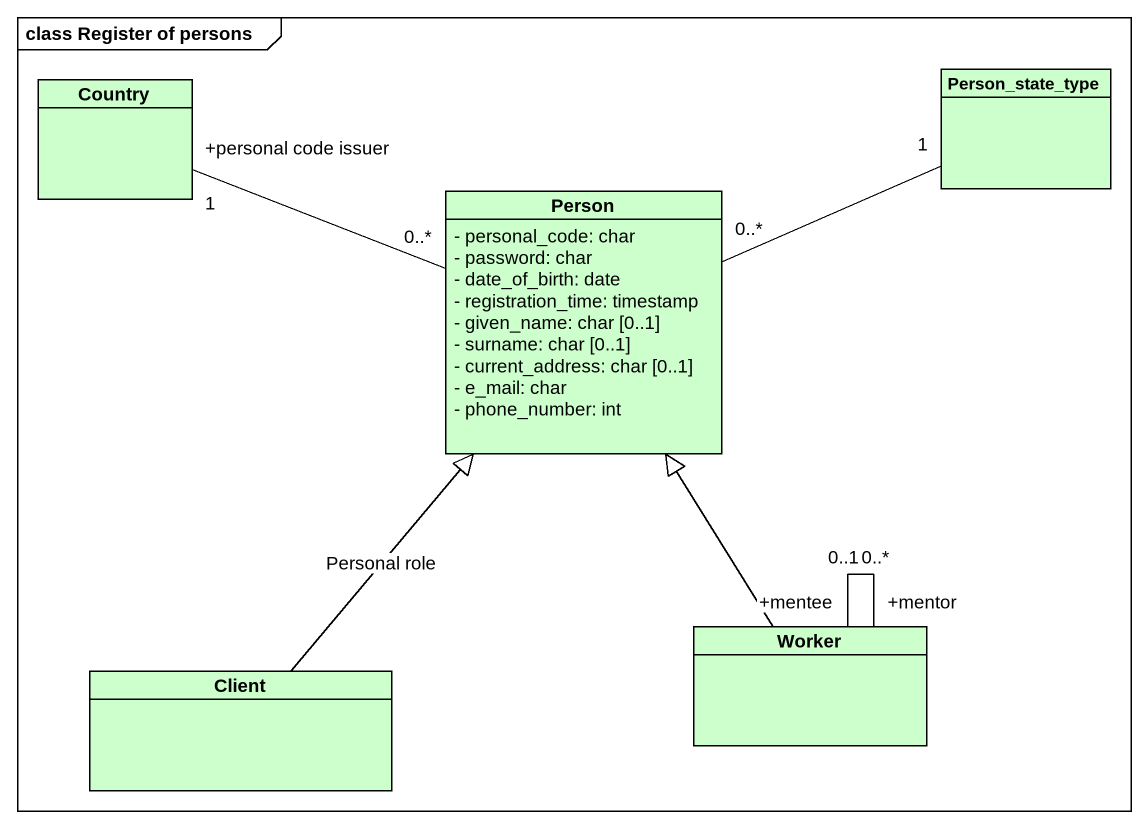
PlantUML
@startuml
mainframe class Register of persons
hide circle
hide empty members
skinparam classAttributeIconSize 0
class Country #CCFFCC
class Person_state_type #CCFFCC
class "Person" as Person_ #CCFFCC {
  - personal_code: char
  - password: char
  - date_of_birth: date
  - registration_time: timestamp
  - given_name: char [0..1]
  - surname: char [0..1]
  - current_address: char [0..1]
  - e_mail: char
  - phone_number: int
}
class Worker #CCFFCC
class Client #CCFFCC
Country "+personal code issuer\n1" -right- "0..*" Person_
Person_state_type "1" -left- "0..*" Person_
Worker -up-|> Person_
Worker "+mentor\n0..1" -- "+mentee\n0..*" Worker
Client -up-|> Person_ : Personal role
@enduml
